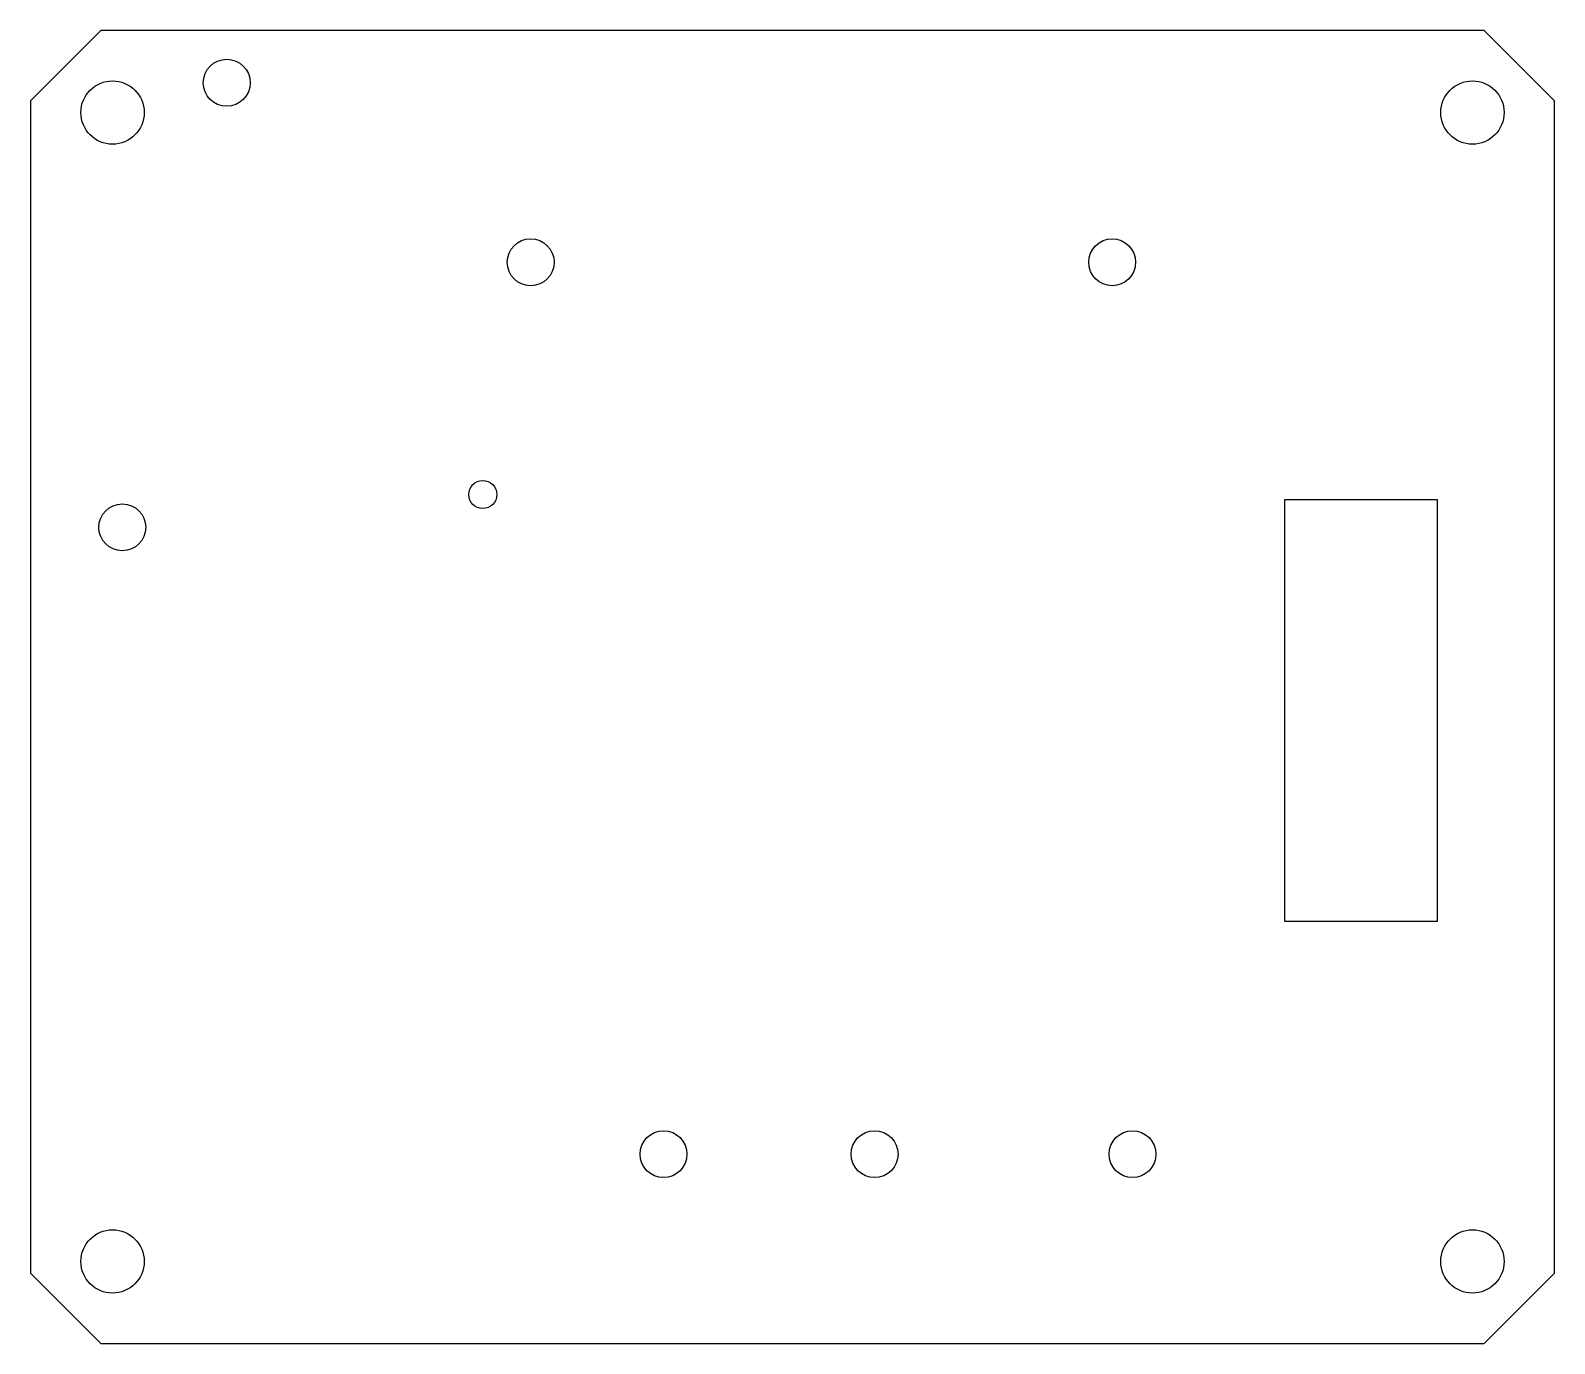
# Model space of a CAD drawing. Header units: millimetres. Extents: x -8.4 to 56.6, y -2.2 to 53.8.
import ezdxf

# ---------------------------------------------------------------- set-up
doc = ezdxf.new("R2010")
doc.units = ezdxf.units.MM

msp = doc.modelspace()

# ---------------------------------------------------------------- linework, layer by layer
for points in [[(53.63, -2.23), (56.63, 0.77), (56.63, 50.77), (53.63, 53.77), (-5.37, 53.77), (-8.37, 50.77), (-8.37, 0.77), (-5.37, -2.23)], [(45.13, 33.773), (51.63, 33.773), (51.63, 15.773), (45.13, 15.773)]]:
    msp.add_lwpolyline(points, close=True)
for centre, radius in [((0, 51.54), 1), ((-4.87, 50.27), 1.35), ((53.13, 50.27), 1.35), ((12.965, 43.885), 1), ((37.765, 43.885), 1), ((10.921, 33.978), 0.6), ((-4.455, 32.58), 1), ((18.63, 5.845), 1), ((27.63, 5.845), 1), ((38.63, 5.845), 1), ((-4.87, 1.27), 1.35), ((53.13, 1.27), 1.35)]:
    msp.add_circle(centre, radius)

doc.saveas('drawing.dxf')
